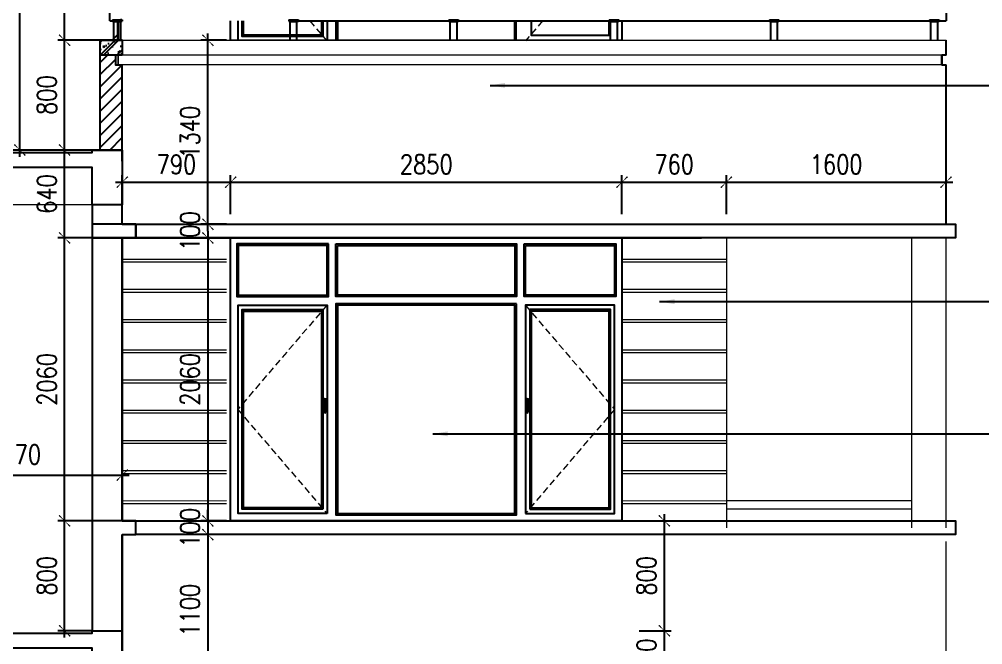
# Model space of a CAD drawing. Header units: millimetres. Extents: x -34806 to 662668, y 63228 to 99452.
# Drawn here: x 419556 to 426573, y 80691 to 85244 of the extents above; entities that cross this region are included whole.
import ezdxf

# ---------------------------------------------------------------- set-up
doc = ezdxf.new("R2010")
doc.units = ezdxf.units.MM
doc.header["$LTSCALE"] = 200
doc.header["$MEASUREMENT"] = 0
doc.header["$PDMODE"] = 3
doc.header["$PDSIZE"] = 50
doc.linetypes.add('HIDDEN', pattern=[0.375, 0.25, -0.125])
doc.layers.get('DEFPOINTS').update_dxf_attribs({"linetype": 'CONTINUOUS'})
for name, color, linetype in [('DIM', 1, 'CONTINUOUS'), ('NET-THAY', 4, 'CONTINUOUS'), ('Net_Manh', 155, 'CONTINUOUS'), ('TPTA-Text', 253, 'CONTINUOUS'), ('TPTA-Virtural', 253, 'CONTINUOUS'), ('TUONG', 2, 'CONTINUOUS'), ('wood', 254, 'CONTINUOUS')]:
    doc.layers.add(name, color=color, linetype=linetype)
for name, color, linetype, lineweight in [('hatch', 251, 'CONTINUOUS', 5), ('thay', 7, 'CONTINUOUS', 18), ('VU', 8, 'HIDDEN', 13)]:
    doc.layers.add(name, color=color, linetype=linetype, lineweight=lineweight)
doc.styles.add('RomanS', font='romans.shx', dxfattribs={"width": 0.8})
doc.dimstyles.new('D1', dxfattribs={"dimtxt": 140, "dimasz": 80, "dimexe": 50, "dimexo": 0, "dimgap": 60, "dimtad": 1, "dimdec": 0, "dimzin": 0, "dimdsep": 46, "dimtxsty": 'RomanS', "dimblk1": 'ARCHTICK', "dimblk2": 'ARCHTICK', "dimsah": 1, "dimcen": 100, "dimdle": 50, "dimclrt": 7, "dimadec": 0, "dimazin": 0, "dimtfac": 0.005, "dimtdec": 0, "dimtix": 1, "dimtofl": 0, "dimtmove": 2, "dimatfit": 3, "dimldrblk": 'ARCHTICK', "dimfxl": 1, "dimtvp": 0.8, "dimtolj": 1, "dimtzin": 0, "dimarcsym": 0})
doc.dimstyles.new('DIM-A3', dxfattribs={"dimscale": 0, "dimtxt": 160, "dimasz": 110, "dimexe": 110, "dimexo": 0, "dimgap": 110, "dimtad": 1, "dimdec": 0, "dimdsep": 46, "dimtxsty": 'RomanS', "dimblk1": 'ARCHTICK', "dimblk2": 'ARCHTICK', "dimsah": 1, "dimcen": 0.09, "dimdle": 110, "dimclrd": 256, "dimclre": 256, "dimclrt": 14, "dimadec": 0, "dimazin": 0, "dimtfac": 1, "dimtdec": 0, "dimtix": 1, "dimtmove": 2, "dimatfit": 3, "dimfxl": 110, "dimtolj": 1, "dimarcsym": 0})

# ---------------------------------------------------------------- blocks, each defined once
blk = doc.blocks.new('_ArchTick')
at = {"layer": 'DIM', "color": 150}
blk.add_lwpolyline([(0.5, 0.5, 0.133, 0, 0), (0, 0, 0, 0.133, 0), (-0.5, -0.5, 0.133, 0.133, 0)], format="xyseb", dxfattribs=at)
blk = doc.blocks.new('*D192')
at = {"layer": 'DEFPOINTS', "color": 0}
for p in [(419885.9, 85091.8), (420305.6, 85091.8), (420305.6, 84292.3)]:
    blk.add_point(p, dxfattribs=at)
at = {"layer": 'DIM', "color": 0, "lineweight": -2}
for p, q in [((419885.9, 84242.3), (419885.9, 85141.8)), ((420305.6, 85091.8), (419835.9, 85091.8)), ((420305.6, 84292.3), (419835.9, 84292.3))]:
    blk.add_line(p, q, dxfattribs=at)
at = {"layer": 'DIM', "color": 0, "lineweight": -2, "xscale": 80, "yscale": 80, "zscale": 80}
for p, rotation in [((419885.9, 85091.8), 90), ((419885.9, 84292.3), 270)]:
    blk.add_blockref('_ArchTick', p, dxfattribs=dict(at, rotation=rotation))
at = {"layer": 'DIM', "color": 7, "insert": (419755.9, 84692), "char_height": 140, "attachment_point": 5, "rotation": 90, "style": 'RomanS'}
blk.add_mtext('\\A1;800', dxfattribs=at)
blk = doc.blocks.new('*D193')
at = {"layer": 'DEFPOINTS', "color": 0}
for p in [(419885.9, 87291.7), (420273, 87291.7), (420085.6, 85091.8)]:
    blk.add_point(p, dxfattribs=at)
at = {"layer": 'DIM', "color": 0, "lineweight": -2}
for p, q in [((419885.9, 85041.8), (419885.9, 87341.7)), ((420273, 87291.7), (419835.9, 87291.7)), ((420085.6, 85091.8), (419835.9, 85091.8))]:
    blk.add_line(p, q, dxfattribs=at)
at = {"layer": 'DIM', "color": 0, "lineweight": -2, "xscale": 80, "yscale": 80, "zscale": 80}
for p, rotation in [((419885.9, 87291.7), 90), ((419885.9, 85091.8), 270)]:
    blk.add_blockref('_ArchTick', p, dxfattribs=dict(at, rotation=rotation))
at = {"layer": 'DIM', "color": 7, "insert": (419755.9, 86191.8), "char_height": 140, "attachment_point": 5, "rotation": 90, "style": 'RomanS'}
blk.add_mtext('\\A1;2200', dxfattribs=at)
blk = doc.blocks.new('*D194')
at = {"layer": 'DEFPOINTS', "color": 0}
for p in [(419559.9, 87291.7), (420273, 87291.7), (420195.6, 84292.3)]:
    blk.add_point(p, dxfattribs=at)
at = {"layer": 'DIM', "color": 0, "lineweight": -2}
for p, q in [((419559.9, 84242.3), (419559.9, 87341.7)), ((420273, 87291.7), (419509.9, 87291.7)), ((420195.6, 84292.3), (419509.9, 84292.3))]:
    blk.add_line(p, q, dxfattribs=at)
at = {"layer": 'DIM', "color": 0, "lineweight": -2, "xscale": 80, "yscale": 80, "zscale": 80}
for p, rotation in [((419559.9, 87291.7), 90), ((419559.9, 84292.3), 270)]:
    blk.add_blockref('_ArchTick', p, dxfattribs=dict(at, rotation=rotation))
at = {"layer": 'DIM', "color": 7, "insert": (419429.9, 85792), "char_height": 140, "attachment_point": 5, "rotation": 90, "style": 'RomanS'}
blk.add_mtext('\\A1;2999', dxfattribs=at)
blk = doc.blocks.new('*D196')
at = {"layer": 'DEFPOINTS', "color": 0}
for p in [(419885.9, 81592.3), (420085.6, 81592.3), (420085.6, 80792.3)]:
    blk.add_point(p, dxfattribs=at)
at = {"layer": 'DIM', "color": 0, "lineweight": -2}
for p, q in [((419885.9, 80742.3), (419885.9, 81642.3)), ((420085.6, 81592.3), (419835.9, 81592.3)), ((420085.6, 80792.3), (419835.9, 80792.3))]:
    blk.add_line(p, q, dxfattribs=at)
at = {"layer": 'DIM', "color": 0, "lineweight": -2, "xscale": 80, "yscale": 80, "zscale": 80}
for p, rotation in [((419885.9, 81592.3), 90), ((419885.9, 80792.3), 270)]:
    blk.add_blockref('_ArchTick', p, dxfattribs=dict(at, rotation=rotation))
at = {"layer": 'DIM', "color": 7, "insert": (419755.9, 81192.3), "char_height": 140, "attachment_point": 5, "rotation": 90, "style": 'RomanS'}
blk.add_mtext('\\A1;800', dxfattribs=at)
blk = doc.blocks.new('*D197')
at = {"layer": 'DEFPOINTS', "color": 0}
for p in [(419885.9, 83652.3), (420085.6, 83652.3), (420085.6, 81592.3)]:
    blk.add_point(p, dxfattribs=at)
at = {"layer": 'DIM', "color": 0, "lineweight": -2}
for p, q in [((420085.6, 83652.3), (419835.9, 83652.3)), ((419885.9, 81542.3), (419885.9, 83702.3)), ((420085.6, 81592.3), (419835.9, 81592.3))]:
    blk.add_line(p, q, dxfattribs=at)
at = {"layer": 'DIM', "color": 0, "lineweight": -2, "xscale": 80, "yscale": 80, "zscale": 80}
for p, rotation in [((419885.9, 83652.3), 90), ((419885.9, 81592.3), 270)]:
    blk.add_blockref('_ArchTick', p, dxfattribs=dict(at, rotation=rotation))
at = {"layer": 'DIM', "color": 7, "insert": (419755.9, 82622.3), "char_height": 140, "attachment_point": 5, "rotation": 90, "style": 'RomanS'}
blk.add_mtext('\\A1;2060', dxfattribs=at)
blk = doc.blocks.new('*D587')
at = {"layer": 'DEFPOINTS', "color": 0}
for p in [(420305.6, 81925.5), (419035.6, 81714.6), (420305.6, 81664.6)]:
    blk.add_point(p, dxfattribs=at)
at = {"layer": 'DIM', "color": 0, "lineweight": -2}
for p, q in [((419035.6, 81714.6), (419035.6, 81975.5)), ((420305.6, 81664.6), (420305.6, 81975.5)), ((418985.6, 81925.5), (420355.6, 81925.5))]:
    blk.add_line(p, q, dxfattribs=at)
at = {"layer": 'DIM', "color": 0, "lineweight": -2, "xscale": 80, "yscale": 80, "zscale": 80, "rotation": 180}
blk.add_blockref('_ArchTick', (419035.6, 81925.5), dxfattribs=at)
at = {"layer": 'DIM', "color": 0, "lineweight": -2, "xscale": 80, "yscale": 80, "zscale": 80}
blk.add_blockref('_ArchTick', (420305.6, 81925.5), dxfattribs=at)
at = {"layer": 'DIM', "color": 7, "insert": (419521.9, 82075.5), "char_height": 140, "attachment_point": 5, "style": 'RomanS'}
blk.add_mtext('\\A1;1270', dxfattribs=at)
blk = doc.blocks.new('*D606')
at = {"layer": 'DEFPOINTS', "color": 0}
for p in [(419885.9, 84292.3), (420085.6, 84292.3), (420085.6, 83652.3)]:
    blk.add_point(p, dxfattribs=at)
at = {"layer": 'DIM', "color": 0, "lineweight": -2}
for p, q in [((420085.6, 84292.3), (419835.9, 84292.3)), ((419885.9, 83602.3), (419885.9, 84342.3)), ((420085.6, 83652.3), (419835.9, 83652.3))]:
    blk.add_line(p, q, dxfattribs=at)
at = {"layer": 'DIM', "color": 0, "lineweight": -2, "xscale": 80, "yscale": 80, "zscale": 80}
for p, rotation in [((419885.9, 84292.3), 90), ((419885.9, 83652.3), 270)]:
    blk.add_blockref('_ArchTick', p, dxfattribs=dict(at, rotation=rotation))
at = {"layer": 'DIM', "color": 7, "insert": (419755.9, 83972.3), "char_height": 140, "attachment_point": 5, "rotation": 90, "style": 'RomanS'}
blk.add_mtext('\\A1;640', dxfattribs=at)
blk = doc.blocks.new('*D619')
at = {"layer": 'DEFPOINTS', "color": 0}
for p in [(421095.3, 84058.2), (420305.6, 83824.9), (421095.3, 83824.9)]:
    blk.add_point(p, dxfattribs=at)
at = {"layer": 'DIM', "color": 0, "lineweight": -2}
for p, q in [((420305.6, 83824.9), (420305.6, 84108.2)), ((421095.3, 83824.9), (421095.3, 84108.2)), ((420255.6, 84058.2), (421145.3, 84058.2))]:
    blk.add_line(p, q, dxfattribs=at)
at = {"layer": 'DIM', "color": 0, "lineweight": -2, "xscale": 80, "yscale": 80, "zscale": 80, "rotation": 180}
blk.add_blockref('_ArchTick', (420305.6, 84058.2), dxfattribs=at)
at = {"layer": 'DIM', "color": 0, "lineweight": -2, "xscale": 80, "yscale": 80, "zscale": 80}
blk.add_blockref('_ArchTick', (421095.3, 84058.2), dxfattribs=at)
at = {"layer": 'DIM', "color": 7, "insert": (420700.5, 84188.2), "char_height": 140, "attachment_point": 5, "style": 'RomanS'}
blk.add_mtext('\\A1;790', dxfattribs=at)
blk = doc.blocks.new('*D620')
at = {"layer": 'DEFPOINTS', "color": 0}
for p in [(423945.3, 84058.2), (421095.3, 83824.9), (423945.3, 83824.9)]:
    blk.add_point(p, dxfattribs=at)
at = {"layer": 'DIM', "color": 0, "lineweight": -2}
for p, q in [((421095.3, 83824.9), (421095.3, 84108.2)), ((423945.3, 83824.9), (423945.3, 84108.2)), ((421045.3, 84058.2), (423995.3, 84058.2))]:
    blk.add_line(p, q, dxfattribs=at)
at = {"layer": 'DIM', "color": 0, "lineweight": -2, "xscale": 80, "yscale": 80, "zscale": 80, "rotation": 180}
blk.add_blockref('_ArchTick', (421095.3, 84058.2), dxfattribs=at)
at = {"layer": 'DIM', "color": 0, "lineweight": -2, "xscale": 80, "yscale": 80, "zscale": 80}
blk.add_blockref('_ArchTick', (423945.3, 84058.2), dxfattribs=at)
at = {"layer": 'DIM', "color": 7, "insert": (422520.3, 84188.2), "char_height": 140, "attachment_point": 5, "style": 'RomanS'}
blk.add_mtext('\\A1;2850', dxfattribs=at)
blk = doc.blocks.new('*D621')
at = {"layer": 'DEFPOINTS', "color": 0}
for p in [(424705.6, 84058.2), (423945.3, 83824.9), (424705.6, 83824.9)]:
    blk.add_point(p, dxfattribs=at)
at = {"layer": 'DIM', "color": 0, "lineweight": -2}
for p, q in [((423945.3, 83824.9), (423945.3, 84108.2)), ((424705.6, 83824.9), (424705.6, 84108.2)), ((423895.3, 84058.2), (424755.6, 84058.2))]:
    blk.add_line(p, q, dxfattribs=at)
at = {"layer": 'DIM', "color": 0, "lineweight": -2, "xscale": 80, "yscale": 80, "zscale": 80, "rotation": 180}
blk.add_blockref('_ArchTick', (423945.3, 84058.2), dxfattribs=at)
at = {"layer": 'DIM', "color": 0, "lineweight": -2, "xscale": 80, "yscale": 80, "zscale": 80}
blk.add_blockref('_ArchTick', (424705.6, 84058.2), dxfattribs=at)
at = {"layer": 'DIM', "color": 7, "insert": (424325.5, 84188.2), "char_height": 140, "attachment_point": 5, "style": 'RomanS'}
blk.add_mtext('\\A1;760', dxfattribs=at)
blk = doc.blocks.new('*D622')
at = {"layer": 'DEFPOINTS', "color": 0}
for p in [(426305.6, 84058.2), (424705.6, 83824.9), (426305.6, 83824.9)]:
    blk.add_point(p, dxfattribs=at)
at = {"layer": 'DIM', "color": 0, "lineweight": -2}
for p, q in [((424705.6, 83824.9), (424705.6, 84108.2)), ((426305.6, 83824.9), (426305.6, 84108.2)), ((424655.6, 84058.2), (426355.6, 84058.2))]:
    blk.add_line(p, q, dxfattribs=at)
at = {"layer": 'DIM', "color": 0, "lineweight": -2, "xscale": 80, "yscale": 80, "zscale": 80, "rotation": 180}
blk.add_blockref('_ArchTick', (424705.6, 84058.2), dxfattribs=at)
at = {"layer": 'DIM', "color": 0, "lineweight": -2, "xscale": 80, "yscale": 80, "zscale": 80}
blk.add_blockref('_ArchTick', (426305.6, 84058.2), dxfattribs=at)
at = {"layer": 'DIM', "color": 7, "insert": (425505.6, 84188.2), "char_height": 140, "attachment_point": 5, "style": 'RomanS'}
blk.add_mtext('\\A1;1600', dxfattribs=at)
blk = doc.blocks.new('*D623')
at = {"layer": 'DEFPOINTS', "color": 0}
for p in [(420929.2, 83752.3), (421065.3, 83752.3), (421065.3, 83652.3)]:
    blk.add_point(p, dxfattribs=at)
at = {"layer": 'DIM', "color": 0, "lineweight": -2}
for p, q in [((420929.2, 83752.3), (420929.2, 83832.3)), ((421065.3, 83752.3), (420879.2, 83752.3)), ((421065.3, 83652.3), (420879.2, 83652.3)), ((420929.2, 83652.3), (420929.2, 83572.3))]:
    blk.add_line(p, q, dxfattribs=at)
at = {"layer": 'DIM', "color": 0, "lineweight": -2, "xscale": 80, "yscale": 80, "zscale": 80}
for p, rotation in [((420929.2, 83752.3), 270), ((420929.2, 83652.3), 90)]:
    blk.add_blockref('_ArchTick', p, dxfattribs=dict(at, rotation=rotation))
at = {"layer": 'DIM', "color": 7, "insert": (420799.2, 83702.3), "char_height": 140, "attachment_point": 5, "rotation": 90, "style": 'RomanS'}
blk.add_mtext('\\A1;100', dxfattribs=at)
blk = doc.blocks.new('*D624')
at = {"layer": 'DEFPOINTS', "color": 0}
for p in [(420929.2, 85091.8), (421065.3, 85091.8), (421065.3, 83752.3)]:
    blk.add_point(p, dxfattribs=at)
at = {"layer": 'DIM', "color": 0, "lineweight": -2}
for p, q in [((420929.2, 83702.3), (420929.2, 85141.8)), ((421065.3, 85091.8), (420879.2, 85091.8)), ((421065.3, 83752.3), (420879.2, 83752.3))]:
    blk.add_line(p, q, dxfattribs=at)
at = {"layer": 'DIM', "color": 0, "lineweight": -2, "xscale": 80, "yscale": 80, "zscale": 80}
for p, rotation in [((420929.2, 85091.8), 90), ((420929.2, 83752.3), 270)]:
    blk.add_blockref('_ArchTick', p, dxfattribs=dict(at, rotation=rotation))
at = {"layer": 'DIM', "color": 7, "insert": (420799.2, 84422), "char_height": 140, "attachment_point": 5, "rotation": 90, "style": 'RomanS'}
blk.add_mtext('\\A1;1340', dxfattribs=at)
blk = doc.blocks.new('*D625')
at = {"layer": 'DEFPOINTS', "color": 0}
for p in [(421065.3, 83652.3), (420929.2, 81592.3), (421065.3, 81592.3)]:
    blk.add_point(p, dxfattribs=at)
at = {"layer": 'DIM', "color": 0, "lineweight": -2}
for p, q in [((421065.3, 83652.3), (420879.2, 83652.3)), ((420929.2, 83702.3), (420929.2, 81542.3)), ((421065.3, 81592.3), (420879.2, 81592.3))]:
    blk.add_line(p, q, dxfattribs=at)
at = {"layer": 'DIM', "color": 0, "lineweight": -2, "xscale": 80, "yscale": 80, "zscale": 80}
for p, rotation in [((420929.2, 83652.3), 90), ((420929.2, 81592.3), 270)]:
    blk.add_blockref('_ArchTick', p, dxfattribs=dict(at, rotation=rotation))
at = {"layer": 'DIM', "color": 7, "insert": (420799.2, 82622.3), "char_height": 140, "attachment_point": 5, "rotation": 90, "style": 'RomanS'}
blk.add_mtext('\\A1;2060', dxfattribs=at)
blk = doc.blocks.new('*D626')
at = {"layer": 'DEFPOINTS', "color": 0}
for p in [(421065.3, 81592.3), (420929.2, 81492.3), (421065.3, 81492.3)]:
    blk.add_point(p, dxfattribs=at)
at = {"layer": 'DIM', "color": 0, "lineweight": -2}
for p, q in [((420929.2, 81592.3), (420929.2, 81672.3)), ((421065.3, 81592.3), (420879.2, 81592.3)), ((421065.3, 81492.3), (420879.2, 81492.3)), ((420929.2, 81492.3), (420929.2, 81412.3))]:
    blk.add_line(p, q, dxfattribs=at)
at = {"layer": 'DIM', "color": 0, "lineweight": -2, "xscale": 80, "yscale": 80, "zscale": 80}
for p, rotation in [((420929.2, 81592.3), 270), ((420929.2, 81492.3), 90)]:
    blk.add_blockref('_ArchTick', p, dxfattribs=dict(at, rotation=rotation))
at = {"layer": 'DIM', "color": 7, "insert": (420799.2, 81542.3), "char_height": 140, "attachment_point": 5, "rotation": 90, "style": 'RomanS'}
blk.add_mtext('\\A1;100', dxfattribs=at)
blk = doc.blocks.new('*D627')
at = {"layer": 'DEFPOINTS', "color": 0}
for p in [(421065.3, 81492.3), (420929.2, 80392.3), (421065.3, 80392.3)]:
    blk.add_point(p, dxfattribs=at)
at = {"layer": 'DIM', "color": 0, "lineweight": -2}
for p, q in [((420929.2, 81542.3), (420929.2, 80342.3)), ((421065.3, 81492.3), (420879.2, 81492.3)), ((421065.3, 80392.3), (420879.2, 80392.3))]:
    blk.add_line(p, q, dxfattribs=at)
at = {"layer": 'DIM', "color": 0, "lineweight": -2, "xscale": 80, "yscale": 80, "zscale": 80}
for p, rotation in [((420929.2, 81492.3), 90), ((420929.2, 80392.3), 270)]:
    blk.add_blockref('_ArchTick', p, dxfattribs=dict(at, rotation=rotation))
at = {"layer": 'DIM', "color": 7, "insert": (420799.2, 80942.3), "char_height": 140, "attachment_point": 5, "rotation": 90, "style": 'RomanS'}
blk.add_mtext('\\A1;1100', dxfattribs=at)
blk = doc.blocks.new('*D1039')
at = {"layer": 'DEFPOINTS', "color": 0}
for p in [(424070.8, 80792.3), (424254.3, 80792.3), (424070.8, 80392.3)]:
    blk.add_point(p, dxfattribs=at)
at = {"layer": 'DIM', "color": 0, "lineweight": -2}
for p, q in [((424254.3, 80342.3), (424254.3, 80842.3)), ((424070.8, 80792.3), (424304.3, 80792.3)), ((424070.8, 80392.3), (424304.3, 80392.3))]:
    blk.add_line(p, q, dxfattribs=at)
at = {"layer": 'DIM', "color": 0, "lineweight": -2, "xscale": 80, "yscale": 80, "zscale": 80}
for p, rotation in [((424254.3, 80792.3), 90), ((424254.3, 80392.3), 270)]:
    blk.add_blockref('_ArchTick', p, dxfattribs=dict(at, rotation=rotation))
at = {"layer": 'DIM', "color": 7, "insert": (424124.3, 80592.3), "char_height": 140, "attachment_point": 5, "rotation": 90, "style": 'RomanS'}
blk.add_mtext('\\A1;400', dxfattribs=at)
blk = doc.blocks.new('*D1040')
at = {"layer": 'DEFPOINTS', "color": 0}
for p in [(424070.8, 81592.3), (424254.3, 81592.3), (424070.8, 80792.3)]:
    blk.add_point(p, dxfattribs=at)
at = {"layer": 'DIM', "color": 0, "lineweight": -2}
for p, q in [((424254.3, 80742.3), (424254.3, 81642.3)), ((424070.8, 81592.3), (424304.3, 81592.3)), ((424070.8, 80792.3), (424304.3, 80792.3))]:
    blk.add_line(p, q, dxfattribs=at)
at = {"layer": 'DIM', "color": 0, "lineweight": -2, "xscale": 80, "yscale": 80, "zscale": 80}
for p, rotation in [((424254.3, 81592.3), 90), ((424254.3, 80792.3), 270)]:
    blk.add_blockref('_ArchTick', p, dxfattribs=dict(at, rotation=rotation))
at = {"layer": 'DIM', "color": 7, "insert": (424124.3, 81192.3), "char_height": 140, "attachment_point": 5, "rotation": 90, "style": 'RomanS'}
blk.add_mtext('\\A1;800', dxfattribs=at)

msp = doc.modelspace()

# ---------------------------------------------------------------- hatches: boundary and pattern name
at = {"layer": 'Net_Manh'}
h = msp.add_hatch(dxfattribs=at)
h.set_pattern_fill('BT-01', color=256, scale=20, style=0, pattern_type=2)
h.set_pattern_definition([(50, (-21475.03, -279970.07), (143.452037, -12.550427), [15, -165]), (355, (-21475.03, -279970.07), (-27.750267, 150.438427), [12, -132]), (100.4514, (-21463.08, -279971.12), (115.701876, 137.88791), [12.748038, -140.228422]), (46.1842, (-21475.03, -279930.07), (213.44821, -33.103803), [22.5, -247.5]), (96.6356, (-21457.24, -279932.83), (186.93254, 194.823574), [19.12206, -210.3426]), (351.1842, (-21475.03, -279930.07), (186.93239, 194.82372), [18, -198]), (21, (-21455.03, -279940.07), (119.38141, -80.523778), [15, -165]), (326, (-21455.03, -279940.07), (48.663066, 145.03001), [12, -132]), (71.4514, (-21445.08, -279946.78), (168.044526, 64.5061), [12.748038, -140.228422]), (37.5, (-21475.03, -279970.07), (2.431971, 66.5787708), [0, -130.4, 0, -134, 0, -132.5]), (7.5, (-21475.03, -279970.07), (52.6139075, 78.882342), [0, -76.4, 0, -127.4, 0, -50.5]), (327.5, (-21519.63, -279970.07), (106.764487, -4.5109743), [0, -50, 0, -156, 0, -207]), (317.5, (-21539.63, -279970.07), (116.637234, 20.020996), [0, -65, 0, -103.6, 0, -147]), (45, (-21475.03, -279970.07), (-60.104076, 60.104076), []), (45, (-21475.03, -279945.57), (-60.104076, 60.104076), [])])
h.paths.add_polyline_path([(420145.6, 84981.8), (420305.6, 84981.8), (420305.6, 85091.8), (420145.6, 85091.8)])
h = msp.add_hatch(dxfattribs=at)
h.set_pattern_fill('ANSI31', color=256, scale=500, style=0)
h.set_pattern_definition([(45, (-21475.03, -279970.07), (-44.194174, 44.194174), [])])
h.paths.add_polyline_path([(420145.6, 84292.3), (420305.6, 84292.3), (420305.6, 84911.8), (420255.6, 84911.8), (420255.6, 84981.8), (420145.6, 84981.8)])

# ---------------------------------------------------------------- linework, layer by layer
at = {"layer": 'hatch'}
for p, q in [((420205.6, 85091.8), (426305.6, 85091.8)), ((426275.6, 84982.3), (420305.6, 84982.3)), ((426275.6, 84912.3), (420305.6, 84912.3)), ((424705.6, 83652.3), (424705.6, 81542.3)), ((426055.6, 81542.3), (426055.6, 83652.3)), ((426305.6, 81542.3), (426305.6, 83652.3)), ((426305.6, 81542.3), (426305.6, 83652.3)), ((420305.6, 83498.3), (421065.3, 83498.3)), ((420305.6, 83478.3), (421065.3, 83478.3)), ((423945.3, 83498.3), (424705.6, 83498.3)), ((423945.3, 83478.3), (424705.6, 83478.3)), ((420305.6, 83278.3), (421065.3, 83278.3)), ((420305.6, 83258.3), (421065.3, 83258.3)), ((423945.3, 83278.3), (424705.6, 83278.3)), ((423945.3, 83258.3), (424705.6, 83258.3)), ((420305.6, 83058.3), (421065.3, 83058.3)), ((420305.6, 83038.3), (421065.3, 83038.3)), ((423945.3, 83058.3), (424705.6, 83058.3)), ((423945.3, 83038.3), (424705.6, 83038.3)), ((420305.6, 82838.3), (421065.3, 82838.3)), ((420305.6, 82818.3), (421065.3, 82818.3)), ((423945.3, 82838.3), (424705.6, 82838.3)), ((423945.3, 82818.3), (424705.6, 82818.3)), ((420305.6, 82618.3), (421065.3, 82618.3)), ((420305.6, 82598.3), (421065.3, 82598.3)), ((423945.3, 82618.3), (424705.6, 82618.3)), ((423945.3, 82598.3), (424705.6, 82598.3)), ((420305.6, 82398.3), (421065.3, 82398.3)), ((423945.3, 82398.3), (424705.6, 82398.3)), ((420305.6, 82378.3), (421065.3, 82378.3)), ((423945.3, 82378.3), (424705.6, 82378.3)), ((420305.6, 82178.3), (421065.3, 82178.3)), ((423945.3, 82178.3), (424705.6, 82178.3)), ((420305.6, 82158.3), (421065.3, 82158.3)), ((423945.3, 82158.3), (424705.6, 82158.3)), ((420305.6, 81958.3), (421065.3, 81958.3)), ((420305.6, 81938.3), (421065.3, 81938.3)), ((423945.3, 81958.3), (424705.6, 81958.3)), ((423945.3, 81938.3), (424705.6, 81938.3)), ((420305.6, 81738.4), (421065.3, 81740.9)), ((420305.6, 81718.3), (421065.3, 81718.3)), ((423945.3, 81738.3), (424705.6, 81740.9)), ((423945.3, 81718.3), (424705.6, 81718.3)), ((424705.6, 81740.9), (426055.6, 81740.9)), ((424705.6, 81740.9), (426055.6, 81740.9)), ((424705.6, 81680.9), (426055.6, 81680.9)), ((426305.6, 80392.3), (426305.6, 81442.3))]:
    msp.add_line(p, q, dxfattribs=at)
for points in [[(421095.3, 85232.3), (421095.3, 85091.8)], [(423945.3, 85091.8), (423945.3, 85232.3)]]:
    msp.add_lwpolyline(points, dxfattribs=at)
msp.add_lwpolyline([(421095.3, 81592.3), (423945.3, 81592.3), (423945.3, 83652.3), (421095.3, 83652.3)], close=True, dxfattribs=at)
at = {"layer": 'NET-THAY'}
msp.add_line((420085.6, 83652.3), (420085.6, 81592.3), dxfattribs=at)
msp.add_lwpolyline([(420305.6, 83652.3), (420305.6, 81592.3)], dxfattribs=at)
at = {"layer": 'thay'}
for p, q in [((421095.3, 85232.3), (421095.3, 85091.8)), ((420085.6, 85091.8), (420305.6, 85091.8)), ((420305.6, 84981.8), (420305.6, 85091.8)), ((420275.6, 84912.3), (420275.6, 84982.3)), ((420275.6, 84911.8), (420275.6, 84981.8)), ((420305.6, 83751.3), (420305.6, 84912.3)), ((420085.6, 83892.3), (419035.6, 83892.3)), ((420305.6, 83751.3), (420305.6, 83792.3)), ((423945.3, 83652.3), (421095.3, 83652.3)), ((421095.3, 83633.3), (421095.3, 81592.3)), ((420405.6, 81592.3), (420405.6, 81492.3)), ((420305.6, 81492.3), (420305.6, 80792.3)), ((420305.6, 80392.3), (420305.6, 81492.3))]:
    msp.add_line(p, q, dxfattribs=at)
for points in [[(423945.3, 85092.3), (421095.3, 85092.3)], [(420305.6, 84982.3), (420275.6, 84982.3), (420275.6, 84912.3), (420305.6, 84912.3)], [(420305.6, 83652.3), (420305.6, 81592.3)], [(423945.3, 81592.3), (421095.3, 81592.3)]]:
    msp.add_lwpolyline(points, dxfattribs=at)
at = {"layer": 'TPTA-Virtural'}
for p, q in [((420215.7, 85232.3), (420215.7, 85292.3)), ((426305.6, 85292.3), (426305.6, 85232.3)), ((420215.7, 85232.3), (420235.6, 85232.3)), ((420235.6, 85241.1), (420235.6, 85241)), ((420235.6, 85241.1), (420305.6, 85241.1)), ((420235.6, 85241), (420235.6, 85238.2)), ((420235.6, 85241), (420305.6, 85241)), ((420235.6, 85238.2), (420235.6, 85229.4)), ((420235.6, 85229.4), (420305.6, 85229.4)), ((420245.6, 85228.3), (420295.6, 85228.3)), ((420245.6, 85092.3), (420245.6, 85228.3)), ((420266.8, 85229.4), (420284.4, 85229.4)), ((420277.6, 85228.3), (420273.6, 85228.3)), ((420273.6, 85092.3), (420273.6, 85228.3)), ((420275.6, 85232.3), (420290.6, 85236.3)), ((420277.6, 85092.3), (420277.6, 85228.3)), ((420283.3, 85233.2), (420279.4, 85233.3)), ((420286.8, 85235.2), (420283.3, 85233.2)), ((420284.4, 85229.4), (420299.7, 85238.2)), ((420290.6, 85236.3), (420301.6, 85247.3)), ((420296.8, 85241), (420293.4, 85239)), ((420295.6, 85092.3), (420295.6, 85228.3)), ((420296.9, 85241), (420296.8, 85241)), ((420299.7, 85238.2), (420296.9, 85241)), ((420305.6, 85241.1), (420305.6, 85241)), ((420305.6, 85241), (420305.6, 85238.2)), ((420305.6, 85238.2), (420305.6, 85229.4)), ((421518.4, 85241.1), (421518.4, 85241)), ((421518.4, 85241.1), (421588.4, 85241.1)), ((421518.4, 85241), (421518.4, 85238.2)), ((421518.4, 85241), (421588.4, 85241)), ((421518.4, 85238.2), (421518.4, 85229.4)), ((421518.4, 85229.4), (421588.4, 85229.4)), ((421528.4, 85228.3), (421578.4, 85228.3)), ((421528.4, 85092.3), (421528.4, 85228.3)), ((421578.4, 85092.3), (421578.4, 85228.3)), ((421588.4, 85241.1), (421588.4, 85241)), ((421588.4, 85241), (421588.4, 85238.2)), ((421588.4, 85238.2), (421588.4, 85229.4)), ((421588.4, 85232.3), (422685.2, 85232.3)), ((422685.2, 85241.1), (422685.2, 85241)), ((422685.2, 85241.1), (422755.2, 85241.1)), ((422685.2, 85241), (422685.2, 85238.2)), ((422685.2, 85241), (422755.2, 85241)), ((422685.2, 85238.2), (422685.2, 85229.4)), ((422685.2, 85229.4), (422755.2, 85229.4)), ((422695.2, 85228.3), (422745.2, 85228.3)), ((422695.2, 85092.3), (422695.2, 85228.3)), ((422745.2, 85092.3), (422745.2, 85228.3)), ((422755.2, 85241.1), (422755.2, 85241)), ((422755.2, 85241), (422755.2, 85238.2)), ((422755.2, 85238.2), (422755.2, 85229.4)), ((422755.2, 85232.3), (423852, 85232.3)), ((423852, 85241.1), (423852, 85241)), ((423852, 85241.1), (423922, 85241.1)), ((423852, 85241), (423852, 85238.2)), ((423852, 85241), (423922, 85241)), ((423852, 85238.2), (423852, 85229.4)), ((423852, 85229.4), (423922, 85229.4)), ((423862, 85228.3), (423912, 85228.3)), ((423862, 85092.3), (423862, 85228.3)), ((423912, 85092.3), (423912, 85228.3)), ((423922, 85241.1), (423922, 85241)), ((423922, 85241), (423922, 85238.2)), ((423922, 85238.2), (423922, 85229.4)), ((423922, 85232.3), (425018.8, 85232.3)), ((425018.8, 85241.1), (425018.8, 85241)), ((425018.8, 85241.1), (425088.8, 85241.1)), ((425018.8, 85241), (425018.8, 85238.2)), ((425018.8, 85241), (425088.8, 85241)), ((425018.8, 85238.2), (425018.8, 85229.4)), ((425018.8, 85229.4), (425088.8, 85229.4)), ((425028.8, 85228.3), (425078.8, 85228.3)), ((425028.8, 85092.3), (425028.8, 85228.3)), ((425078.8, 85092.3), (425078.8, 85228.3)), ((425088.8, 85241.1), (425088.8, 85241)), ((425088.8, 85241), (425088.8, 85238.2)), ((425088.8, 85238.2), (425088.8, 85229.4)), ((425088.8, 85232.3), (426305.6, 85232.3)), ((426185.6, 85241.1), (426185.6, 85241)), ((426185.6, 85241.1), (426255.6, 85241.1)), ((426185.6, 85241), (426185.6, 85238.2)), ((426185.6, 85241), (426255.6, 85241)), ((426185.6, 85238.2), (426185.6, 85229.4)), ((426185.6, 85229.4), (426255.6, 85229.4)), ((426195.6, 85228.3), (426245.6, 85228.3)), ((426195.6, 85092.3), (426195.6, 85228.3)), ((426245.6, 85092.3), (426245.6, 85228.3)), ((426255.6, 85241.1), (426255.6, 85241)), ((426255.6, 85241), (426255.6, 85238.2)), ((426255.6, 85238.2), (426255.6, 85229.4)), ((420231.6, 85092.3), (420273.6, 85134.3)), ((426305.6, 84982.3), (426305.6, 85091.8)), ((426275.6, 84912.3), (426275.6, 84982.3)), ((426305.6, 83752.3), (426305.6, 84912.3)), ((420305.6, 83752.3), (424509.9, 83752.3)), ((420305.6, 83652.3), (424525.6, 83652.3)), ((420305.6, 81592.3), (424509.9, 81592.3))]:
    msp.add_line(p, q, dxfattribs=at)
for points in [[(421095.3, 85091.8), (421095.2, 85232.3)], [(423945.3, 85232.3), (423945.4, 85091.8)], [(426305.6, 84982.3), (426275.6, 84982.3), (426275.6, 84912.3), (426305.6, 84912.3)]]:
    msp.add_lwpolyline(points, dxfattribs=at)
for points in [[(420405.6, 83752.3), (426375.6, 83752.3), (426375.6, 83652.3), (420405.6, 83652.3)], [(421095.3, 83652.3), (423945.4, 83652.3), (423945.4, 81592.3), (421095.3, 81592.3)], [(420405.6, 81592.3), (426375.6, 81592.3), (426375.6, 81492.3), (420405.6, 81492.3)]]:
    msp.add_lwpolyline(points, close=True, dxfattribs=at)
at = {"layer": 'TUONG'}
for p, q in [((420145.6, 84292.3), (420145.6, 85091.8)), ((420305.6, 84211.8), (420305.6, 84911.8)), ((420085.6, 83892.3), (420085.6, 83652.3)), ((420305.6, 83752.3), (420305.6, 83892.3)), ((420405.6, 83752.3), (420405.6, 83652.3)), ((420305.6, 83652.3), (420085.6, 83652.3)), ((420305.6, 83652.3), (420305.6, 81592.3)), ((420305.6, 81592.3), (420305.6, 83652.3)), ((420085.6, 81592.3), (420085.6, 80792.3)), ((420305.6, 81592.3), (420085.6, 81592.3)), ((420405.6, 81492.3), (420405.6, 81592.3)), ((420305.6, 81492.3), (420305.6, 80792.3)), ((420305.6, 80392.3), (420305.6, 81492.3))]:
    msp.add_line(p, q, dxfattribs=at)
for points in [[(420305.6, 84981.8), (420145.6, 84981.8), (420145.6, 85091.8), (420305.6, 85091.8)], [(420405.6, 83752.3), (420085.6, 83752.3), (420085.6, 83652.3), (420405.6, 83652.3)]]:
    msp.add_lwpolyline(points, close=True, dxfattribs=at)
for points in [[(420305.6, 84981.8), (420255.6, 84981.8), (420255.6, 84911.8), (420305.6, 84911.8)], [(412485.6, 84292.3), (419035.6, 84292.3), (419035.6, 84273.8), (420085.6, 84273.8), (420085.6, 84292.3), (420305.6, 84292.3), (420305.6, 83892.3), (420085.6, 83892.3), (420085.6, 84164.8), (419035.6, 84164.8), (419035.6, 83892.3), (418815.6, 83892.3), (418815.6, 84172.3), (415900.6, 84172.3), (415900.6, 84172.3), (415680.6, 84172.3), (415680.6, 84172.3), (412705.6, 84172.3), (412705.6, 83892.3), (412485.6, 83892.3), (412485.6, 84292.3)], [(420305.6, 83752.3), (420405.6, 83752.3), (420405.6, 83652.3), (420305.6, 83652.3)], [(420305.6, 81492.3), (420405.6, 81492.3), (420405.6, 81592.3), (420305.6, 81592.3)], [(412485.6, 80792.3), (419035.6, 80792.3), (419035.6, 80773.8), (420085.6, 80773.8), (420085.6, 80792.3), (420305.6, 80792.3), (420305.6, 80392.3), (420085.6, 80392.3), (420085.6, 80664.8), (419035.6, 80664.8), (419035.6, 80392.3), (418815.6, 80392.3), (418815.6, 80672.3), (415900.6, 80672.3), (415900.6, 80672.3), (415680.6, 80672.3), (415680.6, 80672.3), (412705.6, 80672.3), (412705.6, 80392.3), (412485.6, 80392.3), (412485.6, 80792.3)]]:
    msp.add_lwpolyline(points, dxfattribs=at)
at = {"layer": 'VU', "linetype": 'HIDDEN'}
for points in [[(421671.1, 85232.3), (421791.4, 85091.8)], [(423367.2, 85232.3), (423242.3, 85086.4)], [(421796.1, 83162.3), (421147, 82404.3), (421796.1, 81646.3)], [(423242.3, 83162.3), (423891.4, 82404.3), (423242.3, 81646.3)]]:
    msp.add_lwpolyline(points, dxfattribs=at)
at = {"layer": 'wood'}
for p, q in [((423166.1, 83598.3), (423166.1, 83236.3)), ((421775.2, 82457.5), (421775.2, 82443.7)), ((421789.7, 82457.5), (421789.7, 82443.7)), ((423248.7, 82457.5), (423248.7, 82443.7)), ((423263.2, 82457.5), (423263.2, 82443.7)), ((421775.3, 82443.1), (421777.2, 82439.5)), ((421777.3, 82438.9), (421777.3, 82384.9)), ((421787.5, 82438.9), (421787.5, 82384.9)), ((421789.5, 82443.1), (421787.7, 82439.5)), ((423248.9, 82443.1), (423250.7, 82439.5)), ((423250.9, 82438.9), (423250.9, 82384.9)), ((423261.1, 82438.9), (423261.1, 82384.9)), ((423263.1, 82443.1), (423261.2, 82439.5))]:
    msp.add_line(p, q, dxfattribs=at)
for points in [[(421149.2, 85091.8), (421149.2, 85232.3)], [(421766.3, 85232.3), (421766.3, 85118.4), (421179.2, 85118.4), (421179.2, 85232.3)], [(421756.3, 85232.3), (421756.3, 85128.4), (421189.2, 85128.4), (421189.2, 85232.3)], [(421798.3, 85232.3), (421798.3, 85091.8)], [(421862.3, 85232.3), (421862.3, 85091.8)], [(421872.3, 85232.3), (421872.3, 85091.8)], [(423166, 85091.8), (423166, 85232.3)], [(423176, 85091.8), (423176, 85232.3)], [(423284.3, 85232.3), (423284.3, 85128.4), (423851.3, 85128.4), (423851.3, 85232.3)], [(421771.1, 82470.7), (421771.1, 82436.8)], [(421793.7, 82464.8), (421793.7, 82470.7)], [(421793.7, 82436.8), (421793.7, 82464.8)], [(423244.7, 82464.8), (423244.7, 82470.7)], [(423244.7, 82436.8), (423244.7, 82464.8)], [(423267.2, 82470.7), (423267.2, 82436.8)]]:
    msp.add_lwpolyline(points, dxfattribs=at)
for points in [[(421808.3, 83608.3), (421139.3, 83608.3), (421139.3, 83226.3), (421808.3, 83226.3)], [(421798.3, 83598.3), (421149.3, 83598.3), (421149.3, 83236.3), (421798.3, 83236.3)], [(421862.3, 83608.3), (423176.1, 83608.3), (423176.1, 83226.3), (421862.3, 83226.3)], [(421872.3, 83598.3), (423166.1, 83598.3), (423166.1, 83236.3), (421872.3, 83236.3)], [(423232.3, 83608.3), (423901.4, 83608.3), (423901.4, 83226.3), (423232.3, 83226.3)], [(423242.3, 83598.3), (423891.4, 83598.3), (423891.4, 83236.3), (423242.3, 83236.3)], [(421798.3, 81646.3), (421149.3, 81646.3), (421149.3, 83162.3), (421798.3, 83162.3)], [(423176.1, 83172.3), (421862.3, 83172.3), (421862.3, 81636.3), (423176.1, 81636.3)], [(423166.1, 83162.3), (421872.3, 83162.3), (421872.3, 81646.3), (423166.1, 81646.3)], [(423242.3, 81646.3), (423891.4, 81646.3), (423891.4, 83162.3), (423242.3, 83162.3)], [(421766.3, 81678.3), (421179.3, 81678.3), (421179.3, 83130.3), (421766.3, 83130.3)], [(421756.3, 81688.3), (421189.3, 81688.3), (421189.3, 83120.3), (421756.3, 83120.3)], [(423274.3, 81678.3), (423861.4, 81678.3), (423861.4, 83130.3), (423274.3, 83130.3)], [(423284.3, 81688.3), (423851.4, 81688.3), (423851.4, 83120.3), (423284.3, 83120.3)]]:
    msp.add_lwpolyline(points, close=True, dxfattribs=at)
for centre in [(421782.4, 82457.5), (423256, 82457.5)]:
    msp.add_circle(centre, 2.05, dxfattribs=at)
for centre, radius, start, end in [((421782.4, 82470.7), 11.3, 0, 180), ((421782.4, 82457.5), 9.72, 318.25899, 221.74101), ((421782.4, 82457.5), 7.25, 0, 180), ((423256, 82470.7), 11.3, 0, 180), ((423256, 82457.5), 9.72, 318.25899, 221.74101), ((423256, 82457.5), 7.25, 0, 180), ((421782.4, 82436.8), 11.3, 180, 243.1549), ((421776.6, 82443.7), 1.4, 180, 207.19267), ((421775.9, 82438.9), 1.4, 0, 27.19267), ((421782.4, 82384.9), 5.09, 180, 0), ((421788.9, 82438.9), 1.4, 152.80733, 180), ((421782.4, 82436.8), 11.3, 296.8451, 0), ((423256, 82436.8), 11.3, 180, 243.1549), ((423249.5, 82438.9), 1.4, 0, 27.19267), ((423256, 82384.9), 5.09, 180, 0), ((423262.5, 82438.9), 1.4, 152.80733, 180), ((423256, 82436.8), 11.3, 296.8451, 0), ((423261.8, 82443.7), 1.4, 332.80733, 0)]:
    msp.add_arc(centre, radius, start, end, dxfattribs=at)

# ---------------------------------------------------------------- dimensions: what is measured, and where the dimension line sits
at = {"layer": 'DIM'}
for base, p1, p2, picture, middle in [((419559.9, 87291.7), (420195.6, 84292.3), (420273, 87291.7), '*D194', (419429.9, 85792)), ((419885.9, 87291.7), (420085.6, 85091.8), (420273, 87291.7), '*D193', (419755.9, 86191.8)), ((419885.9047, 85091.8442), (420305.6466, 84292.2502), (420305.6466, 85091.8442), '*D192', (419755.9047, 84692.0472)), ((420929.1553, 85091.8442), (421065.251, 83752.2502), (421065.251, 85091.8442), '*D624', (420799.1553, 84422.0472)), ((419885.9, 84292.3), (420085.6, 83652.3), (420085.6, 84292.3), '*D606', (419755.9, 83972.3)), ((420929.2, 83752.3), (421065.3, 83652.3), (421065.3, 83752.3), '*D623', (420799.2, 83702.3)), ((419885.9, 83652.3), (420085.6, 81592.3), (420085.6, 83652.3), '*D197', (419755.9, 82622.3)), ((420929.2, 81592.3), (421065.3, 83652.3), (421065.3, 81592.3), '*D625', (420799.2, 82622.3)), ((420929.2, 81492.3), (421065.3, 81592.3), (421065.3, 81492.3), '*D626', (420799.2, 81542.3)), ((419885.9, 81592.3), (420085.6, 80792.3), (420085.6, 81592.3), '*D196', (419755.9, 81192.3)), ((424254.3, 81592.3), (424070.8, 80792.3), (424070.8, 81592.3), '*D1040', (424124.3, 81192.3)), ((420929.2, 80392.3), (421065.3, 81492.3), (421065.3, 80392.3), '*D627', (420799.2, 80942.3))]:
    dim = msp.add_linear_dim(base=base, p1=p1, p2=p2, angle=90, dimstyle='D1', dxfattribs=at)
    dim.commit()
    dim.dimension.update_dxf_attribs({"geometry": picture, "text_midpoint": middle})
for base, p1, p2, picture, middle in [((421095.3, 84058.2), (420305.6, 83824.9), (421095.3, 83824.9), '*D619', (420700.5, 84188.2)), ((423945.3, 84058.2), (421095.3, 83824.9), (423945.3, 83824.9), '*D620', (422520.3, 84188.2)), ((424705.6, 84058.2), (423945.3, 83824.9), (424705.6, 83824.9), '*D621', (424325.5, 84188.2)), ((426305.6, 84058.2), (424705.6, 83824.9), (426305.6, 83824.9), '*D622', (425505.6, 84188.2))]:
    dim = msp.add_linear_dim(base=base, p1=p1, p2=p2, dimstyle='D1', dxfattribs=at)
    dim.commit()
    dim.dimension.update_dxf_attribs({"geometry": picture, "text_midpoint": middle})
for base, p1, p2, angle, picture, middle in [((420305.6, 81925.5), (419035.6, 81714.6), (420305.6, 81664.6), 180, '*D587', (419521.9, 82075.5)), ((424254.3, 80792.3), (424070.8, 80392.3), (424070.8, 80792.3), 90, '*D1039', (424124.3, 80592.3))]:
    dim = msp.add_linear_dim(base=base, p1=p1, p2=p2, angle=angle, dimstyle='D1', dxfattribs=at)
    dim.commit()
    dim.dimension.update_dxf_attribs({"geometry": picture, "text_midpoint": middle, "dimtype": 128})

# ---------------------------------------------------------------- leaders
at = {"layer": 'TPTA-Text', "linetype": 'Continuous'}
msp.add_leader([(422984.3, 84762.9), (431211.5, 84762.9)], dimstyle='DIM-A3', override={"dimscale": 1, "dimtad": 0}, dxfattribs=at)
at = {"layer": 'TPTA-Text'}
for points in [[(424219, 83188.4), (431211.5, 83188.4)], [(422566.9, 82225.8), (431211.5, 82225.8)]]:
    msp.add_leader(points, dimstyle='DIM-A3', override={"dimscale": 1, "dimtad": 0}, dxfattribs=at)

doc.saveas('drawing.dxf')
